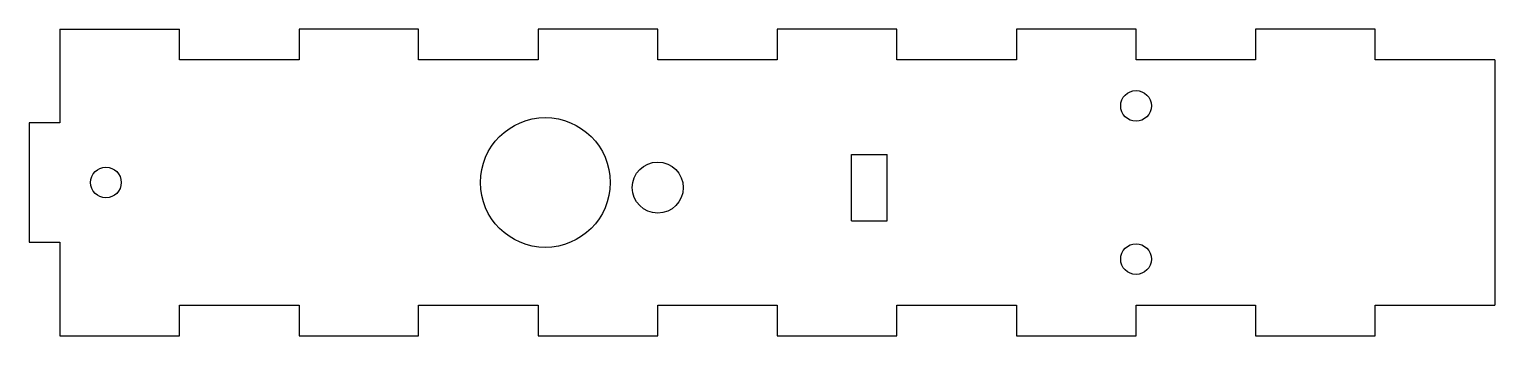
# Model space of a CAD drawing. Extents: x -100 to 43, y -26 to 4.
import ezdxf

# ---------------------------------------------------------------- set-up
doc = ezdxf.new("R2010")
doc.units = 0
doc.layers.add('VISIBLE', color=7, linetype='CONTINUOUS')

msp = doc.modelspace()

# ---------------------------------------------------------------- linework, layer by layer
at = {"layer": 'VISIBLE'}
for p, q in [((-97.05, 3.65), (-85.35, 3.65)), ((-97.05, 3.65), (-97.05, -5.5)), ((-85.35, 0.65), (-85.35, 3.65)), ((-61.95, 3.65), (-73.65, 3.65)), ((-73.65, 3.65), (-73.65, 0.65)), ((-61.95, 0.65), (-61.95, 3.65)), ((-38.55, 3.65), (-50.25, 3.65)), ((-50.25, 3.65), (-50.25, 0.65)), ((-38.55, 0.65), (-38.55, 3.65)), ((-15.15, 3.65), (-26.85, 3.65)), ((-26.85, 3.65), (-26.85, 0.65)), ((-15.15, 0.65), (-15.15, 3.65)), ((8.25, 3.65), (-3.45, 3.65)), ((-3.45, 3.65), (-3.45, 0.65)), ((8.25, 0.65), (8.25, 3.65)), ((31.65, 3.65), (19.95, 3.65)), ((19.95, 3.65), (19.95, 0.65)), ((31.65, 0.65), (31.65, 3.65)), ((-73.65, 0.65), (-85.35, 0.65)), ((-50.25, 0.65), (-61.95, 0.65)), ((-26.85, 0.65), (-38.55, 0.65)), ((-3.45, 0.65), (-15.15, 0.65)), ((19.95, 0.65), (8.25, 0.65)), ((43.35, 0.65), (31.65, 0.65)), ((43.35, 0.65), (43.35, -23.35)), ((-97.05, -5.5), (-100.05, -5.5)), ((-100.05, -5.5), (-100.05, -17.2)), ((-19.6, -15.1), (-19.6, -8.6)), ((-19.6, -8.6), (-16.1, -8.6)), ((-16.1, -15.1), (-16.1, -8.6)), ((-19.6, -15.1), (-16.1, -15.1)), ((-100.05, -17.2), (-97.05, -17.2)), ((-97.05, -17.2), (-97.05, -26.35)), ((-85.35, -26.35), (-85.35, -23.35)), ((-85.35, -23.35), (-73.65, -23.35)), ((-73.65, -23.35), (-73.65, -26.35)), ((-61.95, -26.35), (-61.95, -23.35)), ((-61.95, -23.35), (-50.25, -23.35)), ((-50.25, -23.35), (-50.25, -26.35)), ((-38.55, -26.35), (-38.55, -23.35)), ((-38.55, -23.35), (-26.85, -23.35)), ((-26.85, -23.35), (-26.85, -26.35)), ((-15.15, -26.35), (-15.15, -23.35)), ((-15.15, -23.35), (-3.45, -23.35)), ((-3.45, -23.35), (-3.45, -26.35)), ((8.25, -26.35), (8.25, -23.35)), ((8.25, -23.35), (19.95, -23.35)), ((19.95, -23.35), (19.95, -26.35)), ((31.65, -26.35), (31.65, -23.35)), ((31.65, -23.35), (43.35, -23.35)), ((-97.05, -26.35), (-85.35, -26.35)), ((-73.65, -26.35), (-61.95, -26.35)), ((-50.25, -26.35), (-38.55, -26.35)), ((-26.85, -26.35), (-15.15, -26.35)), ((-3.45, -26.35), (8.25, -26.35)), ((19.95, -26.35), (31.65, -26.35))]:
    msp.add_line(p, q, dxfattribs=at)
for centre, radius in [((8.25, -3.85), 1.5), ((-49.55, -11.35), 6.35), ((-92.55, -11.35), 1.5), ((-38.55, -11.85), 2.5), ((8.25, -18.85), 1.5)]:
    msp.add_circle(centre, radius, dxfattribs=at)

doc.saveas('drawing.dxf')
